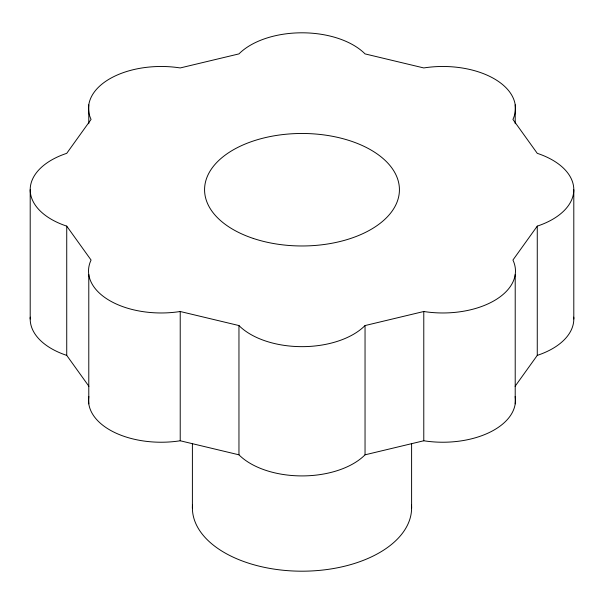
<?xml version="1.0" encoding="UTF-8"?>
<svg xmlns="http://www.w3.org/2000/svg" width="604" height="604" viewBox="0 0 604 604"><rect width="100%" height="100%" fill="white"/><g stroke="black" fill="none" stroke-linecap="round" stroke-linejoin="round"><path stroke-width="0.91" d="M573.8 189.724A72.654 41.948 0 0 1 537.266 226.123L512.932 260.037A72.654 41.948 0 0 1 494.193 300.686A72.654 41.948 0 0 1 423.781 311.505L365.043 325.556A72.654 41.948 0 0 1 302 346.651A72.654 41.948 0 0 1 238.958 325.556L180.219 311.505A72.654 41.948 0 0 1 109.807 300.686A72.654 41.948 0 0 1 91.068 260.037L66.734 226.123A72.654 41.948 0 0 1 30.2 189.724A72.654 41.948 0 0 1 66.734 153.333L91.068 119.418A72.654 41.948 0 0 1 109.807 78.762A72.654 41.948 0 0 1 180.219 67.942L238.958 53.899A72.654 41.948 0 0 1 302 32.805A72.654 41.948 0 0 1 365.043 53.899L423.781 67.942A72.654 41.948 0 0 1 494.193 78.762A72.654 41.948 0 0 1 512.932 119.418L537.266 153.333A72.654 41.948 0 0 1 573.8 189.724L573.8 318.988M515.099 386.288L537.266 355.386A72.654 41.948 0 0 0 573.732 317.16M88.826 396.518A72.654 41.948 0 0 0 180.219 440.769L238.958 454.82A72.654 41.948 0 0 0 302 475.914A72.654 41.948 0 0 0 365.043 454.82L423.781 440.769A72.654 41.948 0 0 0 515.174 396.518M30.268 317.16A72.654 41.948 0 0 0 66.734 355.386L88.901 386.288M537.266 226.123L537.266 355.386M515.212 104.862L515.212 123.729M515.212 274.586L515.212 403.857M423.781 311.505L423.781 440.769M411.603 444L411.603 507.919M365.043 325.556L365.043 454.82M238.958 325.556L238.958 454.82M192.397 444L192.397 507.919M180.219 311.505L180.219 440.769M88.788 104.862L88.788 123.729M88.788 274.586L88.788 403.857M66.734 226.123L66.734 355.386M30.2 189.724L30.2 318.988M411.498 505.178A109.603 63.277 0 0 1 302 571.195A109.603 63.277 0 0 1 192.502 505.178M253.287 238.437A97.425 56.248 0 0 0 399.425 189.724A97.425 56.248 0 0 0 253.287 141.011A97.425 56.248 0 0 0 253.287 238.437"/></g></svg>
